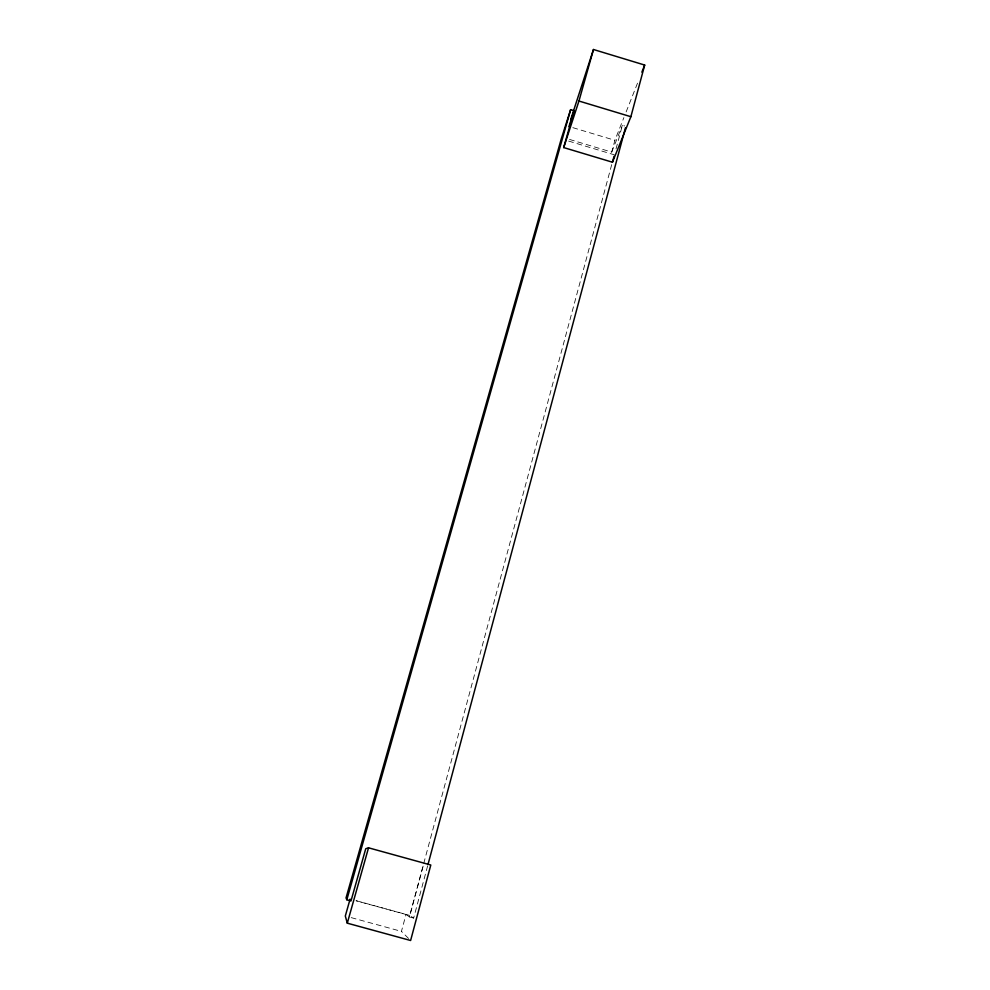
<?xml version="1.0" encoding="UTF-8"?>
<svg xmlns="http://www.w3.org/2000/svg" width="990" height="990" viewBox="0 0 990 990"><rect width="100%" height="100%" fill="white"/><g stroke="black" fill="none" stroke-linecap="round" stroke-linejoin="round"><path stroke-width="0.74" stroke-dasharray="4.95 3.71" d="M427.655 865.804L413.634 918.089L409.761 915.416L611.931 163.771M413.634 918.089L409.476 916.95L423.534 864.666M616.028 148.908L622.388 125.272L624.69 125.965M408.573 938.471L401.445 931.38L406.011 914.475L355.979 900.752M569.535 139.429L611.709 152.101L614.889 140.308L623.886 117.587M626.138 111.907L638.501 80.673M611.709 152.101L622.388 125.272M351.227 917.631L401.445 931.38M356.412 900.776L409.761 915.416M568.644 141.087L614.345 154.824M572.839 127.648L614.889 140.308M406.011 914.475L409.476 916.95"/><path stroke-width="1.49" d="M350.089 899.13L345.312 916.022L347.292 923.175L410.615 940.5L430.799 865.013L368.528 847.811L365.743 848.715L351.005 900.912L346.822 899.762L346.042 897.93L561.268 138.872L570.636 109.667L574.089 110.707L563.694 147.572L612.451 162.212L630.878 116.709L644.688 65.055L593.468 49.5L570.846 119.097M612.451 162.212L614.048 156.296M428.051 864.307L625.433 127.809M347.292 923.175L368.528 847.811M563.694 147.572L578.952 101.029L593.468 49.5M346.822 899.762L570.636 109.667M568.928 126.572L574.089 110.707M641.866 72.159L644.688 65.055M578.952 101.029L630.878 116.709"/></g></svg>
